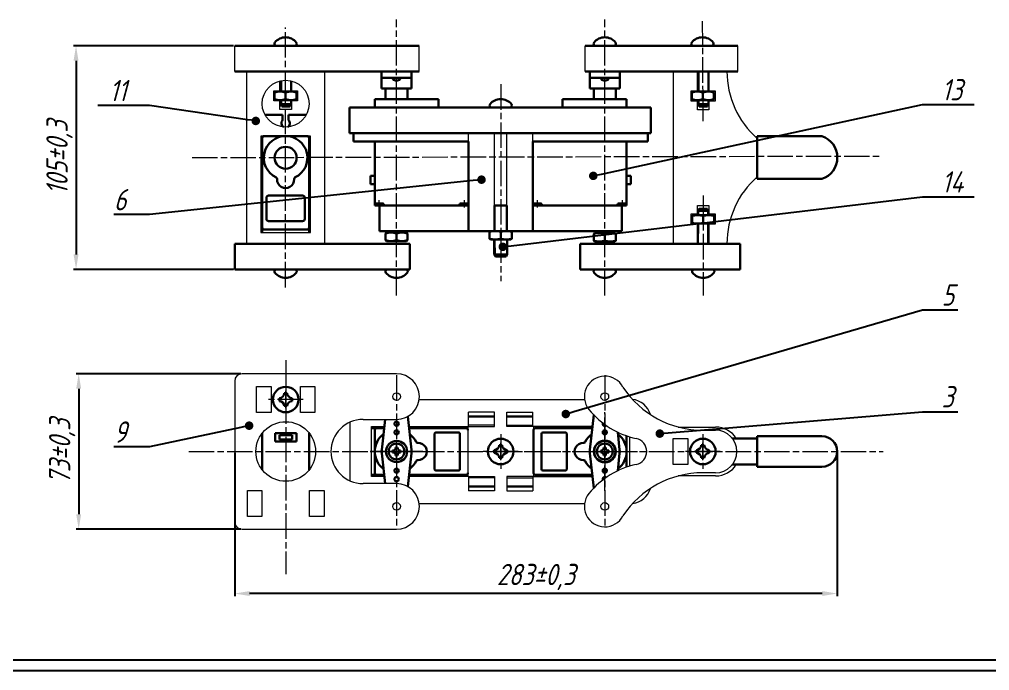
# Model space of a CAD drawing. Header units: millimetres. Extents: x -385 to 841, y 0 to 594.
# Drawn here: x 118.1 to 573.4, y 0 to 305.9 of the extents above; entities that cross this region are included whole.
import ezdxf
from ezdxf import colors
from ezdxf.entities.mleader import LeaderData, LeaderLine
from ezdxf.math import Vec2, Vec3

# ---------------------------------------------------------------- set-up
doc = ezdxf.new("R2010")
doc.units = ezdxf.units.MM
doc.linetypes.add('AM_ISO08W050', pattern=[18, 12, -1.5, 3, -1.5])
for name, color, linetype, lineweight in [('0.3', 130, 'Continuous', 15), ('0.6', 255, 'Continuous', 30), ('Осевые', 10, 'AM_ISO08W050', 15)]:
    doc.layers.add(name, color=color, linetype=linetype, lineweight=lineweight)
doc.styles.get("Standard").update_dxf_attribs({"font": 'GOST_A.TTF', "oblique": 15, "height": 10})
doc.dimstyles.new('ISO-25', dxfattribs={"dimtxt": 10, "dimasz": 7, "dimexe": 1.25, "dimexo": 0.625, "dimgap": 2, "dimtad": 1, "dimtxsty": 'Standard', "dimcen": 2.5, "dimadec": 0, "dimazin": 0, "dimtfac": 1, "dimtmove": 0, "dimatfit": 3, "dimfxl": 1, "dimarcsym": 0})

# ---------------------------------------------------------------- blocks, each defined once
blk = doc.blocks.new('_Dot')
at = {"color": 0, "linetype": 'ByBlock', "lineweight": -2}
blk.add_line((-0.5, 0), (-1, 0), dxfattribs=at)
at = {"color": 0, "linetype": 'ByBlock', "const_width": 0.5}
blk.add_lwpolyline([(-0.25, 0, 1), (0.25, 0, 1)], format="xyb", close=True, dxfattribs=at)
blk = doc.blocks.new('*D25')
at = {"layer": '0.3', "color": 0, "lineweight": -2, "transparency": 16777216}
for p, q in [((219.13, 102.31), (219.13, 34.96)), ((501.91, 102.31), (501.91, 34.96)), ((494.91, 36.21), (226.13, 36.21))]:
    blk.add_line(p, q, dxfattribs=at)
at = {"layer": '0.3', "color": 0, "transparency": 16777216}
for points in [[(226.13, 37.38), (226.13, 35.05), (219.13, 36.21)], [(494.91, 37.38), (494.91, 35.05), (501.91, 36.21)]]:
    blk.add_solid(points, dxfattribs=at)
at = {"layer": 'Defpoints', "color": 0, "transparency": 16777216}
for p in [(219.13, 102.94), (501.91, 102.94), (219.13, 36.21)]:
    blk.add_point(p, dxfattribs=at)
at = {"layer": '0.3', "color": 0, "transparency": 16777216, "insert": (360.52, 43.98), "char_height": 10, "attachment_point": 5}
blk.add_mtext('283%%P0,3', dxfattribs=at)
blk = doc.blocks.new('*D26')
at = {"layer": '0.3', "color": 0, "lineweight": -2, "transparency": 16777216}
for p, q in [((221.94, 139.44), (144.67, 139.44)), ((145.92, 132.44), (145.92, 73.44)), ((221.94, 66.44), (144.67, 66.44))]:
    blk.add_line(p, q, dxfattribs=at)
at = {"layer": '0.3', "color": 0, "transparency": 16777216}
for points in [[(144.75, 132.44), (147.09, 132.44), (145.92, 139.44)], [(144.75, 73.44), (147.09, 73.44), (145.92, 66.44)]]:
    blk.add_solid(points, dxfattribs=at)
at = {"layer": 'Defpoints', "color": 0, "transparency": 16777216}
for p in [(222.57, 139.44), (145.92, 66.44), (222.57, 66.44)]:
    blk.add_point(p, dxfattribs=at)
at = {"layer": '0.3', "color": 0, "transparency": 16777216, "insert": (138.16, 102.94), "char_height": 10, "attachment_point": 5, "rotation": 90}
blk.add_mtext('73%%P0,3', dxfattribs=at)
blk = doc.blocks.new('*D27')
at = {"layer": '0.3', "color": 0, "lineweight": -2, "transparency": 16777216}
for p, q in [((218.5, 293.51), (143.42, 293.51)), ((144.67, 286.51), (144.67, 195.51)), ((218.5, 188.51), (143.42, 188.51))]:
    blk.add_line(p, q, dxfattribs=at)
at = {"layer": '0.3', "color": 0, "transparency": 16777216}
for points in [[(143.5, 286.51), (145.84, 286.51), (144.67, 293.51)], [(143.5, 195.51), (145.84, 195.51), (144.67, 188.51)]]:
    blk.add_solid(points, dxfattribs=at)
at = {"layer": 'Defpoints', "color": 0, "transparency": 16777216}
for p in [(219.12, 293.51), (144.67, 188.51), (219.12, 188.51)]:
    blk.add_point(p, dxfattribs=at)
at = {"layer": '0.3', "color": 0, "transparency": 16777216, "insert": (136.91, 241.01), "char_height": 10, "attachment_point": 5, "rotation": 90}
blk.add_mtext('105%%P0,3', dxfattribs=at)

msp = doc.modelspace()

# ---------------------------------------------------------------- linework, layer by layer
at = {"color": 7, "linetype": 'Continuous', "lineweight": 15}
for p, q in [((328.851, 206.512), (328.851, 252.512)), ((341.051, 206.512), (341.051, 252.512)), ((346.851, 206.512), (346.851, 252.512)), ((359.051, 206.512), (359.051, 252.512))]:
    msp.add_line(p, q, dxfattribs=at)
for p, q in [((19.999, 5), (835.999, 5)), ((-0.001, 0), (840.999, 0))]:
    msp.add_line(p, q)
at = {"layer": '0.3'}
for p, q in [((436.904, 281.512), (436.909, 272.03)), ((441.15, 281.512), (441.15, 272.03)), ((241.08, 277.157), (241.083, 272.03)), ((245.325, 277.089), (245.325, 272.03)), ((241.085, 268.03), (241.087, 265.381)), ((245.325, 268.03), (245.325, 265.347)), ((436.911, 268.03), (436.912, 265.381)), ((441.15, 268.03), (441.15, 265.347)), ((436.89, 213.994), (436.891, 216.644)), ((441.129, 213.994), (441.129, 216.677)), ((436.882, 200.512), (436.888, 209.994)), ((441.129, 200.512), (441.129, 209.994)), ((341.289, 202.512), (341.314, 194.83)), ((346.631, 202.512), (346.631, 194.83))]:
    msp.add_line(p, q, dxfattribs=at)
at = {"layer": '0.6'}
for p, q in [((305.781, 293.512), (219.121, 293.512)), ((238.788, 293.512), (247.274, 293.512)), ((383.62, 293.512), (455.22, 293.512)), ((388.578, 293.512), (397.063, 293.512)), ((434.413, 293.512), (442.898, 293.512)), ((305.781, 281.512), (219.121, 281.512)), ((288.081, 273.512), (288.081, 281.512)), ((302.081, 278.512), (288.081, 278.512)), ((296.567, 278.512), (293.595, 278.512)), ((302.081, 281.512), (302.081, 273.512)), ((302.081, 281.512), (302.081, 278.512)), ((383.62, 281.512), (455.22, 281.512)), ((385.821, 273.512), (385.821, 281.512)), ((385.821, 281.512), (399.821, 281.512)), ((399.821, 278.512), (385.821, 278.512)), ((394.307, 278.512), (391.335, 278.512)), ((399.821, 281.512), (399.821, 273.512)), ((399.821, 281.512), (399.821, 278.512)), ((436.588, 281.512), (436.588, 272.03)), ((441.492, 281.512), (441.492, 272.03)), ((240.762, 277.095), (240.762, 272.03)), ((245.666, 277.011), (245.666, 272.03)), ((302.081, 273.512), (288.081, 273.512)), ((289.917, 273.512), (289.917, 268.512)), ((300.245, 273.512), (300.245, 268.512)), ((399.821, 273.512), (385.821, 273.512)), ((387.657, 273.512), (387.657, 268.512)), ((397.985, 273.512), (397.985, 268.512)), ((237.847, 271.644), (238.273, 272.044)), ((237.847, 271.644), (237.847, 270.044)), ((237.847, 268.444), (237.847, 270.044)), ((243.031, 272.044), (238.273, 272.044)), ((243.031, 272.044), (247.789, 272.044)), ((243.031, 268.444), (243.031, 271.644)), ((248.215, 271.644), (247.789, 272.044)), ((248.215, 271.644), (248.215, 270.044)), ((248.215, 268.444), (248.215, 270.044)), ((433.704, 271.63), (434.131, 272.03)), ((433.704, 271.63), (433.704, 270.03)), ((433.704, 268.43), (433.704, 270.03)), ((438.888, 272.03), (434.131, 272.03)), ((438.888, 272.03), (443.646, 272.03)), ((438.888, 268.43), (438.888, 271.63)), ((444.072, 271.63), (443.646, 272.03)), ((444.072, 271.63), (444.072, 270.03)), ((444.072, 268.43), (444.072, 270.03)), ((237.847, 268.444), (238.273, 268.044)), ((243.031, 268.044), (238.273, 268.044)), ((240.762, 268.03), (240.762, 266.03)), ((243.031, 266.03), (240.762, 266.03)), ((241.262, 265.03), (240.762, 266.03)), ((243.031, 265.03), (241.262, 265.03)), ((243.031, 268.044), (247.789, 268.044)), ((243.031, 266.03), (245.666, 266.03)), ((243.031, 265.03), (245.166, 265.03)), ((245.166, 265.03), (245.666, 266.03)), ((245.666, 268.03), (245.666, 266.03)), ((245.666, 268.03), (245.666, 266.03)), ((248.215, 268.444), (247.789, 268.044)), ((273.012, 264.512), (414.39, 264.512)), ((273.012, 252.512), (273.012, 264.512)), ((284.851, 264.512), (284.851, 268.512)), ((314.851, 268.512), (284.851, 268.512)), ((314.851, 268.512), (314.851, 264.512)), ((339.73, 264.512), (348.215, 264.512)), ((340.972, 264.512), (346.972, 264.512)), ((403.051, 268.512), (373.051, 268.512)), ((373.051, 268.512), (373.051, 264.512)), ((403.051, 264.512), (403.051, 268.512)), ((414.39, 252.512), (414.39, 264.512)), ((433.704, 268.43), (434.131, 268.03)), ((438.888, 268.03), (434.131, 268.03)), ((436.588, 268.03), (436.588, 266.03)), ((438.857, 266.03), (436.588, 266.03)), ((437.088, 265.03), (436.588, 266.03)), ((438.857, 265.03), (437.088, 265.03)), ((438.857, 266.03), (441.492, 266.03)), ((438.857, 265.03), (440.992, 265.03)), ((438.888, 268.03), (443.646, 268.03)), ((440.992, 265.03), (441.492, 266.03)), ((441.492, 268.03), (441.492, 266.03)), ((441.492, 268.03), (441.492, 266.03)), ((444.072, 268.43), (443.646, 268.03)), ((233.327, 261.15), (241.631, 261.15)), ((241.631, 261.15), (241.631, 258.578)), ((244.431, 261.15), (252.734, 261.15)), ((244.431, 261.15), (244.431, 258.578)), ((232.031, 251.15), (232.031, 250.15)), ((233.031, 251.15), (253.031, 251.15)), ((254.031, 251.15), (254.031, 250.15)), ((273.012, 252.512), (414.39, 252.512)), ((284.851, 252.512), (274.851, 252.512)), ((274.851, 252.512), (274.851, 248.512)), ((284.851, 252.512), (328.851, 252.512)), ((403.051, 252.512), (359.051, 252.512)), ((403.051, 252.512), (413.051, 252.512)), ((413.051, 252.512), (413.051, 248.512)), ((464.363, 251.012), (464.363, 241.012)), ((464.363, 251.012), (494.734, 251.012)), ((232.031, 208.15), (232.031, 250.15)), ((254.031, 250.15), (254.031, 208.15)), ((274.851, 248.512), (328.851, 248.512)), ((284.851, 218.512), (284.851, 248.512)), ((328.851, 248.512), (328.851, 218.512)), ((359.051, 248.512), (359.051, 218.512)), ((413.051, 248.512), (359.051, 248.512)), ((403.051, 218.512), (403.051, 248.512)), ((464.363, 231.012), (464.363, 241.012)), ((284.851, 232.512), (282.851, 232.512)), ((282.851, 232.512), (282.851, 228.512)), ((403.051, 232.512), (405.051, 232.512)), ((405.051, 232.512), (405.051, 228.512)), ((282.851, 228.512), (284.851, 228.512)), ((405.051, 228.512), (403.051, 228.512)), ((464.363, 231.012), (494.734, 231.012)), ((243.031, 223.15), (235.031, 223.15)), ((243.031, 223.15), (251.031, 223.15)), ((234.031, 212.15), (234.031, 222.15)), ((252.031, 212.15), (252.031, 222.15)), ((288.207, 219.512), (284.851, 219.512)), ((325.494, 219.512), (328.851, 219.512)), ((362.407, 219.512), (359.051, 219.512)), ((399.694, 219.512), (403.051, 219.512)), ((328.851, 218.512), (284.851, 218.512)), ((287.037, 206.512), (287.037, 218.512)), ((287.037, 218.512), (328.851, 218.512)), ((328.851, 206.512), (328.851, 218.512)), ((341.051, 206.512), (341.051, 218.512)), ((341.051, 218.512), (346.851, 218.512)), ((346.851, 206.512), (346.851, 218.512)), ((359.051, 206.512), (359.051, 218.512)), ((359.051, 218.512), (400.865, 218.512)), ((359.051, 218.512), (403.051, 218.512)), ((400.865, 206.512), (400.865, 218.512)), ((437.066, 216.994), (436.566, 215.994)), ((438.835, 215.994), (436.566, 215.994)), ((436.566, 213.994), (436.566, 215.994)), ((438.835, 216.994), (437.066, 216.994)), ((438.835, 216.994), (440.971, 216.994)), ((438.835, 215.994), (441.471, 215.994)), ((440.971, 216.995), (441.471, 215.995)), ((441.471, 213.995), (441.471, 215.994)), ((441.471, 213.995), (441.471, 215.994)), ((243.031, 211.15), (235.031, 211.15)), ((243.031, 211.15), (251.031, 211.15)), ((433.837, 213.579), (434.263, 213.979)), ((433.837, 213.579), (433.837, 211.979)), ((433.837, 210.379), (433.837, 211.979)), ((433.837, 210.379), (434.263, 209.979)), ((439.021, 213.979), (434.263, 213.979)), ((439.021, 209.979), (434.263, 209.979)), ((436.566, 200.512), (436.566, 209.994)), ((439.021, 213.979), (443.779, 213.979)), ((439.021, 210.379), (439.021, 213.579)), ((439.021, 209.979), (443.779, 209.979)), ((441.471, 200.512), (441.471, 209.994)), ((444.205, 213.579), (443.779, 213.979)), ((444.205, 210.379), (443.779, 209.979)), ((444.205, 213.579), (444.205, 211.979)), ((444.205, 210.379), (444.205, 211.979)), ((232.031, 205.812), (232.031, 208.15)), ((253.031, 207.15), (233.031, 207.15)), ((254.031, 205.812), (254.031, 208.15)), ((287.037, 206.512), (359.051, 206.512)), ((289.897, 205.39), (290.323, 205.79)), ((289.897, 205.39), (289.897, 203.79)), ((295.081, 205.79), (290.323, 205.79)), ((295.081, 205.79), (299.839, 205.79)), ((295.081, 202.19), (295.081, 205.39)), ((300.265, 205.39), (299.839, 205.79)), ((300.265, 205.39), (300.265, 203.79)), ((338.788, 206.112), (339.215, 206.512)), ((338.788, 206.112), (338.788, 204.512)), ((343.972, 206.512), (339.215, 206.512)), ((343.972, 206.512), (348.73, 206.512)), ((343.972, 202.912), (343.972, 206.112)), ((349.157, 206.112), (348.73, 206.512)), ((349.157, 206.112), (349.157, 204.512)), ((359.051, 206.512), (400.865, 206.512)), ((387.637, 205.176), (388.063, 205.576)), ((387.637, 205.176), (387.637, 203.576)), ((392.821, 205.576), (388.063, 205.576)), ((392.821, 205.576), (397.579, 205.576)), ((392.821, 201.976), (392.821, 205.176)), ((398.005, 205.176), (397.579, 205.576)), ((398.005, 205.176), (398.005, 203.576)), ((301.312, 200.512), (219.121, 200.512)), ((219.121, 188.512), (219.121, 200.512)), ((289.897, 202.19), (289.897, 203.79)), ((289.897, 202.19), (290.323, 201.79)), ((295.081, 201.79), (290.323, 201.79)), ((295.081, 201.79), (299.839, 201.79)), ((300.265, 202.19), (299.839, 201.79)), ((300.265, 202.19), (300.265, 203.79)), ((301.312, 188.512), (301.312, 200.512)), ((338.788, 202.912), (338.788, 204.512)), ((338.788, 202.912), (339.215, 202.512)), ((343.972, 202.512), (339.215, 202.512)), ((340.972, 202.512), (340.972, 195.512)), ((343.972, 202.512), (348.73, 202.512)), ((346.972, 202.512), (346.972, 195.512)), ((346.972, 202.512), (346.972, 195.512)), ((349.157, 202.912), (348.73, 202.512)), ((349.157, 202.912), (349.157, 204.512)), ((381.321, 200.512), (456.321, 200.512)), ((381.321, 188.512), (381.321, 200.512)), ((387.637, 201.976), (387.637, 203.576)), ((387.637, 201.976), (388.063, 201.576)), ((392.821, 201.576), (388.063, 201.576)), ((392.821, 201.576), (397.579, 201.576)), ((398.005, 201.976), (397.579, 201.576)), ((398.005, 201.976), (398.005, 203.576)), ((456.321, 188.512), (456.321, 200.512)), ((343.972, 195.512), (340.972, 195.512)), ((341.472, 194.512), (340.972, 195.512)), ((343.972, 194.512), (341.472, 194.512)), ((343.972, 195.512), (346.972, 195.512)), ((343.972, 194.512), (346.472, 194.512)), ((346.472, 194.512), (346.972, 195.512)), ((301.312, 188.512), (219.121, 188.512)), ((247.274, 188.512), (238.788, 188.512)), ((245.601, 188.512), (239.658, 188.512)), ((299.323, 188.512), (290.838, 188.512)), ((298.052, 188.512), (292.109, 188.512)), ((381.321, 188.512), (456.321, 188.512)), ((397.063, 188.512), (388.578, 188.512)), ((395.792, 188.512), (389.849, 188.512)), ((443.263, 188.512), (434.778, 188.512)), ((441.992, 188.512), (436.049, 188.512)), ((240.092, 128.039), (240.092, 127.339)), ((243.092, 130.339), (242.392, 130.339)), ((243.092, 130.339), (243.792, 130.339)), ((246.092, 128.039), (246.092, 127.339)), ((392.831, 130.939), (392.831, 130.939)), ((240.092, 126.639), (240.092, 127.339)), ((243.092, 124.339), (242.392, 124.339)), ((243.092, 124.339), (243.792, 124.339)), ((246.092, 126.639), (246.092, 127.339)), ((300.356, 119.424), (302.051, 103.689)), ((328.862, 119.339), (341.062, 119.339)), ((346.862, 119.339), (359.062, 119.339)), ((387.645, 120.144), (385.872, 103.689)), ((289.236, 113.939), (283.273, 113.939)), ((289.678, 118.039), (288.132, 103.689)), ((327.862, 113.939), (300.947, 113.939)), ((360.061, 113.939), (386.976, 113.939)), ((232.092, 94.279), (232.092, 111.599)), ((248.092, 111.615), (238.092, 111.615)), ((238.092, 111.615), (238.092, 107.615)), ((240.092, 108.615), (240.092, 110.615)), ((240.092, 110.615), (246.092, 110.615)), ((243.092, 110.615), (246.092, 110.615)), ((246.092, 110.615), (246.092, 108.615)), ((248.092, 107.615), (248.092, 111.615)), ((254.092, 111.599), (254.092, 94.279)), ((284.862, 112.939), (284.862, 102.939)), ((312.862, 102.939), (312.862, 110.939)), ((323.862, 111.939), (313.862, 111.939)), ((324.862, 102.939), (324.862, 110.939)), ((359.312, 92.939), (359.312, 112.939)), ((363.061, 102.939), (363.061, 110.939)), ((364.061, 111.939), (374.061, 111.939)), ((375.061, 102.939), (375.061, 110.939)), ((398.893, 112.023), (399.791, 103.689)), ((403.061, 110.292), (403.061, 95.586)), ((464.374, 110.104), (464.374, 102.939)), ((464.374, 110.104), (494.745, 110.104)), ((238.092, 107.615), (248.092, 107.615)), ((246.092, 108.615), (240.092, 108.615)), ((243.092, 107.615), (248.092, 107.615)), ((295.092, 104.786), (294.661, 104.786)), ((295.092, 104.786), (295.522, 104.786)), ((343.962, 105.939), (343.262, 105.939)), ((343.962, 105.939), (344.662, 105.939)), ((392.831, 104.786), (392.4, 104.786)), ((392.831, 104.786), (393.262, 104.786)), ((438.831, 105.939), (438.131, 105.939)), ((438.831, 105.939), (439.531, 105.939)), ((452.705, 109.104), (464.374, 109.104)), ((284.862, 92.939), (284.862, 102.939)), ((289.678, 87.839), (288.132, 102.189)), ((293.245, 103.37), (293.245, 102.939)), ((293.245, 102.508), (293.245, 102.939)), ((295.092, 101.092), (294.661, 101.092)), ((295.092, 101.092), (295.522, 101.092)), ((296.938, 103.37), (296.938, 102.939)), ((296.938, 102.508), (296.938, 102.939)), ((300.356, 86.455), (302.051, 102.189)), ((312.862, 102.939), (312.862, 94.939)), ((324.862, 102.939), (324.862, 94.939)), ((340.962, 103.639), (340.962, 102.939)), ((340.962, 102.239), (340.962, 102.939)), ((346.962, 103.639), (346.962, 102.939)), ((346.962, 102.239), (346.962, 102.939)), ((363.061, 102.939), (363.061, 94.939)), ((375.061, 102.939), (375.061, 94.939)), ((387.645, 85.734), (385.872, 102.189)), ((390.985, 103.37), (390.985, 102.939)), ((390.985, 102.508), (390.985, 102.939)), ((392.831, 101.092), (392.4, 101.092)), ((392.831, 101.092), (393.262, 101.092)), ((394.678, 103.37), (394.678, 102.939)), ((394.678, 102.508), (394.678, 102.939)), ((398.893, 93.855), (399.791, 102.189)), ((435.831, 103.639), (435.831, 102.939)), ((435.831, 102.239), (435.831, 102.939)), ((441.831, 103.639), (441.831, 102.939)), ((441.831, 102.239), (441.831, 102.939)), ((464.374, 95.774), (464.374, 102.939)), ((343.962, 99.939), (343.262, 99.939)), ((343.962, 99.939), (344.662, 99.939)), ((438.831, 99.939), (438.131, 99.939)), ((438.831, 99.939), (439.531, 99.939)), ((452.705, 96.774), (464.374, 96.774)), ((464.374, 95.774), (494.745, 95.774)), ((289.236, 91.939), (283.273, 91.939)), ((289.236, 91.939), (285.862, 91.939)), ((300.947, 91.939), (327.862, 91.939)), ((323.862, 93.939), (313.862, 93.939)), ((386.976, 91.939), (360.061, 91.939)), ((364.061, 93.939), (374.061, 93.939)), ((328.862, 86.539), (341.062, 86.539)), ((346.862, 86.539), (359.062, 86.539)), ((295.092, 74.939), (295.092, 74.939)), ((392.831, 74.939), (392.831, 74.939))]:
    msp.add_line(p, q, dxfattribs=at)
at = {"layer": '0.6', "color": 7, "linetype": 'Continuous', "lineweight": 15}
for p, q in [((219.121, 281.512), (219.121, 293.512)), ((305.781, 281.512), (305.781, 293.512)), ((383.62, 281.512), (383.62, 293.512)), ((432.121, 293.512), (424.921, 293.512)), ((455.22, 281.512), (455.22, 293.512)), ((224.673, 281.512), (224.673, 200.512)), ((254.189, 281.512), (231.873, 281.512)), ((261.389, 200.512), (261.389, 281.512)), ((424.921, 281.512), (424.921, 200.512)), ((436.321, 281.512), (432.121, 281.512)), ((436.321, 272.312), (436.321, 281.512)), ((450.144, 281.512), (441.721, 281.512)), ((441.721, 281.512), (441.721, 272.312)), ((240.331, 272.413), (240.331, 276.995)), ((245.731, 276.995), (245.731, 272.413)), ((237.451, 267.613), (237.451, 272.413)), ((237.451, 272.413), (240.331, 272.413)), ((245.731, 272.413), (248.611, 272.413)), ((248.611, 272.413), (248.611, 267.613)), ((433.441, 267.512), (433.441, 272.312)), ((433.441, 272.312), (436.321, 272.312)), ((441.721, 272.312), (444.601, 272.312)), ((444.601, 272.312), (444.601, 267.512)), ((240.331, 267.613), (237.451, 267.613)), ((240.331, 263.613), (240.331, 267.613)), ((248.611, 267.613), (245.731, 267.613)), ((245.731, 267.613), (245.731, 263.613)), ((436.321, 267.512), (433.441, 267.512)), ((436.321, 263.512), (436.321, 267.512)), ((444.601, 267.512), (441.721, 267.512)), ((441.721, 267.512), (441.721, 263.512)), ((245.731, 263.613), (240.331, 263.613)), ((441.721, 263.512), (436.321, 263.512)), ((254.731, 251.15), (231.331, 251.15)), ((231.331, 251.15), (231.331, 205.812)), ((254.731, 205.812), (254.731, 251.15)), ((433.441, 209.712), (433.441, 214.512)), ((433.441, 214.512), (436.321, 214.512)), ((436.321, 214.512), (436.321, 218.512)), ((436.321, 218.512), (441.721, 218.512)), ((441.721, 218.512), (441.721, 214.512)), ((441.721, 214.512), (444.601, 214.512)), ((444.601, 214.512), (444.601, 209.712)), ((436.321, 209.712), (433.441, 209.712)), ((436.321, 200.512), (436.321, 209.712)), ((444.601, 209.712), (441.721, 209.712)), ((441.721, 209.712), (441.721, 200.512)), ((231.331, 205.812), (254.731, 205.812)), ((236.673, 200.512), (249.389, 200.512)), ((432.121, 200.512), (436.321, 200.512)), ((441.721, 200.512), (450.144, 200.512)), ((424.921, 188.512), (432.121, 188.512)), ((295.092, 139.439), (222.566, 139.439)), ((219.132, 136.004), (219.132, 69.874)), ((229.392, 133.439), (236.192, 133.439)), ((229.392, 121.239), (229.392, 133.439)), ((236.192, 133.439), (236.192, 121.239)), ((249.992, 121.239), (249.992, 133.439)), ((249.992, 133.439), (256.792, 133.439)), ((256.792, 133.439), (256.792, 121.239)), ((305.712, 127.439), (383.32, 127.439)), ((236.192, 121.239), (229.392, 121.239)), ((256.792, 121.239), (249.992, 121.239)), ((328.812, 114.639), (328.812, 121.439)), ((341.012, 121.439), (328.812, 121.439)), ((341.012, 121.439), (328.812, 121.439)), ((341.012, 114.639), (341.012, 121.439)), ((346.912, 114.639), (346.912, 121.439)), ((346.912, 121.439), (359.112, 121.439)), ((346.912, 121.439), (359.062, 121.439)), ((359.112, 114.639), (359.112, 121.439)), ((273.273, 89.134), (273.273, 116.744)), ((279.392, 118.039), (295.092, 118.039)), ((283.273, 91.239), (283.273, 114.639)), ((283.273, 114.639), (289.312, 114.639)), ((300.871, 114.639), (328.612, 114.639)), ((328.612, 114.639), (328.612, 91.239)), ((328.812, 114.639), (341.012, 114.639)), ((341.062, 115.339), (328.862, 115.339)), ((346.862, 115.339), (359.062, 115.339)), ((359.112, 114.639), (346.912, 114.639)), ((359.312, 114.639), (359.312, 91.239)), ((387.052, 114.639), (359.312, 114.639)), ((427.329, 114.439), (444.832, 114.439)), ((404.651, 96.105), (404.651, 109.773)), ((438.831, 112.939), (444.831, 112.939)), ((424.932, 109.104), (431.732, 109.104)), ((424.932, 96.774), (424.932, 109.104)), ((431.732, 109.104), (431.732, 96.774)), ((431.732, 96.774), (424.932, 96.774)), ((289.312, 91.239), (283.273, 91.239)), ((328.612, 91.239), (300.871, 91.239)), ((328.812, 91.239), (328.812, 84.439)), ((328.812, 91.239), (341.012, 91.239)), ((341.012, 91.239), (341.012, 84.439)), ((359.112, 91.239), (346.912, 91.239)), ((346.912, 91.239), (346.912, 84.439)), ((359.112, 91.239), (359.112, 84.439)), ((359.312, 91.239), (387.052, 91.239)), ((444.832, 91.439), (427.329, 91.439)), ((444.831, 92.939), (438.831, 92.939)), ((295.092, 87.839), (279.392, 87.839)), ((341.062, 90.539), (328.862, 90.539)), ((346.862, 90.539), (359.062, 90.539)), ((225.132, 84.639), (231.932, 84.639)), ((225.132, 72.439), (225.132, 84.639)), ((231.932, 84.639), (231.932, 72.439)), ((254.252, 84.639), (261.052, 84.639)), ((254.252, 72.439), (254.252, 84.639)), ((261.052, 84.639), (261.052, 72.439)), ((341.012, 84.439), (328.812, 84.439)), ((341.012, 84.439), (328.812, 84.439)), ((346.912, 84.439), (359.112, 84.439)), ((346.912, 84.439), (359.112, 84.439)), ((305.712, 78.439), (383.32, 78.439)), ((231.932, 72.439), (225.132, 72.439)), ((261.052, 72.439), (254.252, 72.439)), ((222.566, 66.439), (295.092, 66.439))]:
    msp.add_line(p, q, dxfattribs=at)
for centre, radius in [((243.031, 266.331), 11), ((295.092, 128.739), 1.8), ((392.831, 128.739), 1.8), ((243.092, 102.939), 14), ((295.092, 77.139), 1.8), ((392.831, 77.139), 1.8)]:
    msp.add_circle(centre, radius, dxfattribs=at)
at = {"layer": '0.6'}
for centre, radius in [((243.031, 240.92), 5.164), ((243.092, 127.339), 6), ((295.092, 115.939), 1), ((295.092, 111.939), 1), ((392.831, 111.939), 1), ((295.092, 102.939), 5), ((295.092, 102.939), 3.693), ((343.962, 102.939), 6), ((392.831, 102.939), 5.164), ((392.831, 102.939), 5), ((392.831, 102.939), 3.693), ((438.831, 102.939), 6), ((295.092, 93.939), 1), ((392.831, 93.939), 1), ((295.092, 89.939), 1)]:
    msp.add_circle(centre, radius, dxfattribs=at)
for centre, radius, start, end in [((243.031, 291.012), 6.5, 39.5212, 140.4788), ((392.821, 291.012), 6.5, 39.5212, 140.4788), ((438.655, 291.012), 6.5, 39.5212, 140.4788), ((238.788, 294.512), 1, 140.4788, 270), ((247.274, 294.512), 1, 270, 39.5212), ((388.578, 294.512), 1, 140.4788, 270), ((397.063, 294.512), 1, 270, 39.5212), ((434.413, 294.512), 1, 140.4788, 270), ((442.898, 294.512), 1, 270, 39.5212), ((293.595, 278.162), 0.35, 90, 219.5212), ((295.081, 279.388), 2.276, 219.5212, 320.4788), ((296.567, 278.162), 0.35, 320.4788, 90), ((391.335, 278.162), 0.35, 90, 219.5212), ((392.821, 279.388), 2.276, 219.5212, 320.4788), ((394.307, 278.162), 0.35, 320.4788, 90), ((240.439, 263.456), 8.588, 72.43358, 107.56642), ((245.623, 263.456), 8.588, 72.43358, 107.56642), ((436.296, 263.442), 8.588, 72.43358, 107.56642), ((441.48, 263.442), 8.588, 72.43358, 107.56642), ((240.439, 276.632), 8.588, 252.43358, 287.56642), ((245.623, 276.632), 8.588, 252.43358, 287.56642), ((339.73, 265.512), 1, 140.4788, 270), ((343.972, 262.012), 6.5, 39.5212, 140.4788), ((348.215, 265.512), 1, 270, 39.5212), ((436.296, 276.618), 8.588, 252.43358, 287.56642), ((441.48, 276.618), 8.588, 252.43358, 287.56642), ((243.031, 257.15), 2, 134.427, 242.9585), ((243.031, 257.15), 2, 297.0415, 45.573), ((233.031, 250.15), 1, 90, 180), ((243.031, 240.92), 10.23, 296.42138, 243.57862), ((253.031, 250.15), 1, 0, 90), ((491.855, 241.382), 10.051, 357.89, 73.35319), ((491.855, 240.642), 10.051, 286.64681, 2.11), ((238.034, 230.863), 1, 358.01693, 63.57862), ((243.031, 230.69), 4, 178.01693, 1.98307), ((248.028, 230.863), 1, 116.42138, 181.98307), ((235.031, 222.15), 1, 90, 180), ((251.031, 222.15), 1, 0, 90), ((286.851, 219.512), 1, 180, 360), ((288.207, 218.512), 1, 0, 90), ((325.494, 218.512), 1, 90, 180), ((326.851, 219.512), 1, 180, 360), ((361.051, 219.512), 1, 180, 360), ((362.407, 218.512), 1, 0, 90), ((399.694, 218.512), 1, 90, 180), ((401.051, 219.512), 1, 180, 360), ((235.031, 212.15), 1, 180, 270), ((251.031, 212.15), 1, 270, 0), ((436.429, 205.391), 8.588, 72.43358, 107.56642), ((436.429, 218.567), 8.588, 252.43358, 287.56642), ((441.613, 205.391), 8.588, 72.43358, 107.56642), ((441.613, 218.567), 8.588, 252.43358, 287.56642), ((233.031, 208.15), 1, 180, 270), ((253.031, 208.15), 1, 270, 0), ((292.489, 197.203), 8.588, 72.43358, 107.56642), ((297.673, 197.203), 8.588, 72.43358, 107.56642), ((341.38, 197.924), 8.588, 72.43358, 107.56642), ((346.564, 197.924), 8.588, 72.43358, 107.56642), ((390.229, 196.988), 8.588, 72.43358, 107.56642), ((395.413, 196.988), 8.588, 72.43358, 107.56642), ((292.489, 210.378), 8.588, 252.43358, 287.56642), ((297.673, 210.378), 8.588, 252.43358, 287.56642), ((341.38, 211.1), 8.588, 252.43358, 287.56642), ((346.564, 211.1), 8.588, 252.43358, 287.56642), ((390.229, 210.164), 8.588, 252.43358, 287.56642), ((395.413, 210.164), 8.588, 252.43358, 287.56642), ((238.788, 187.512), 1, 90, 219.5212), ((243.031, 191.012), 6.5, 219.5212, 320.4788), ((247.274, 187.512), 1, 320.4788, 90), ((290.838, 187.512), 1, 90, 219.5212), ((295.081, 191.012), 6.5, 219.5212, 320.4788), ((299.323, 187.512), 1, 320.4788, 90), ((388.578, 187.512), 1, 90, 219.5212), ((392.821, 191.012), 6.5, 219.5212, 320.4788), ((397.063, 187.512), 1, 320.4788, 90), ((434.778, 187.512), 1, 90, 219.5212), ((439.021, 191.012), 6.5, 219.5212, 320.4788), ((443.263, 187.512), 1, 320.4788, 90), ((240.092, 130.339), 2.3, 270, 360), ((246.092, 130.339), 2.3, 180, 270), ((240.092, 124.339), 2.3, 0, 90), ((246.092, 124.339), 2.3, 90, 180), ((285.862, 112.939), 1, 90, 180), ((327.612, 112.939), 1, 0, 90), ((360.312, 112.939), 1, 90, 180), ((392.831, 115.939), 1, 156.63393, 310.93056), ((295.092, 102.939), 10.23, 127.02695, 232.97305), ((295.092, 102.939), 10.23, 26.42138, 52.97305), ((313.862, 110.939), 1, 90, 180), ((323.862, 110.939), 1, 0, 90), ((364.061, 110.939), 1, 90, 180), ((374.061, 110.939), 1, 0, 90), ((392.831, 102.939), 10.23, 127.02695, 153.57862), ((392.831, 102.939), 10.23, 307.02695, 52.97305), ((494.745, 102.939), 7.165, 270, 90), ((293.245, 104.786), 1.416, 270, 360), ((296.938, 104.786), 1.416, 180, 270), ((305.149, 107.936), 1, 206.42138, 271.98307), ((305.322, 102.939), 4, 268.01693, 91.98307), ((340.962, 105.939), 2.3, 270, 360), ((346.962, 105.939), 2.3, 180, 270), ((382.601, 102.939), 4, 88.01693, 271.98307), ((382.774, 107.936), 1, 268.01693, 333.57862), ((390.985, 104.786), 1.416, 270, 360), ((394.678, 104.786), 1.416, 180, 270), ((435.831, 105.939), 2.3, 270, 360), ((441.831, 105.939), 2.3, 180, 270), ((295.092, 102.939), 7, 173.84935, 186.15065), ((293.245, 101.092), 1.416, 0, 90), ((296.938, 101.092), 1.416, 90, 180), ((295.092, 102.939), 7, 353.84935, 6.15065), ((340.962, 99.939), 2.3, 0, 90), ((346.962, 99.939), 2.3, 90, 180), ((392.831, 102.939), 7, 173.84935, 186.15065), ((390.985, 101.092), 1.416, 0, 90), ((394.678, 101.092), 1.416, 90, 180), ((392.831, 102.939), 7, 353.84935, 6.15065), ((435.831, 99.939), 2.3, 0, 90), ((441.831, 99.939), 2.3, 90, 180), ((295.092, 102.939), 10.23, 307.02695, 333.57862), ((305.149, 97.942), 1, 88.01693, 153.57862), ((382.774, 97.942), 1, 26.42138, 91.98307), ((392.831, 102.939), 10.23, 206.42138, 232.97305), ((285.862, 92.939), 1, 180, 270), ((313.862, 94.939), 1, 180, 270), ((323.862, 94.939), 1, 270, 0), ((327.612, 92.939), 1, 270, 0), ((360.312, 92.939), 1, 180, 270), ((364.061, 94.939), 1, 180, 270), ((374.061, 94.939), 1, 270, 0), ((392.831, 89.939), 1, 49.06944, 203.36607)]:
    msp.add_arc(centre, radius, start, end, dxfattribs=at)
at = {"layer": '0.6', "color": 7, "linetype": 'Continuous', "lineweight": 15}
for centre, radius, start, end in [((492.144, 281.512), 42, 180, 228.59038), ((492.144, 200.512), 42, 131.40962, 180), ((222.566, 136.004), 3.435, 90, 180), ((295.092, 128.739), 10.7, 270, 90), ((392.831, 128.739), 9.6, 27.18422, 219.29746), ((438.831, 157.791), 44.852, 213.36338, 270), ((404.508, 117.38), 10.143, 16.68527, 82.62856), ((416.231, 147.89), 39.837, 219.29746, 257.52752), ((279.392, 102.939), 15.1, 90, 270), ((444.832, 102.939), 11.5, 32.41766, 90), ((444.831, 102.939), 10, 270, 90), ((406.288, 102.939), 6.2, 282.47248, 77.52752), ((416.231, 57.989), 39.837, 102.47248, 140.70254), ((444.832, 102.939), 11.5, 270, 327.58234), ((438.831, 48.087), 44.852, 90, 146.63662), ((295.092, 77.139), 10.7, 270, 90), ((392.831, 77.139), 9.6, 140.70254, 332.81578), ((404.651, 88.439), 10, 277.0555, 343.47778), ((222.566, 69.874), 3.435, 180, 270)]:
    msp.add_arc(centre, radius, start, end, dxfattribs=at)
at = {"layer": 'Осевые'}
for p, q in [((295.081, 176.236), (295.081, 305.933)), ((392.821, 176.236), (392.821, 305.933)), ((439.021, 258.146), (438.69, 305.142)), ((243.031, 179.985), (243.031, 302.048)), ((343.972, 275.519), (343.972, 182.957)), ((199.121, 241.012), (521.899, 241.752)), ((439.021, 223.193), (439.021, 176.197)), ((286.851, 220.968), (286.851, 217.576)), ((326.851, 220.968), (326.851, 217.576)), ((361.051, 220.968), (361.051, 217.576)), ((401.051, 220.968), (401.051, 217.576)), ((392.821, 202.512), (392.821, 206.512)), ((243.092, 145.899), (243.092, 45.298)), ((295.092, 138.727), (295.092, 67.151)), ((392.831, 138.727), (392.831, 67.151)), ((243.092, 135.503), (243.092, 119.175)), ((243.092, 123.257), (243.092, 131.421)), ((251.255, 127.339), (234.928, 127.339)), ((392.831, 84.433), (392.831, 121.445)), ((343.962, 111.103), (343.962, 94.775)), ((438.831, 111.103), (438.831, 94.775)), ((295.092, 98.61), (295.092, 107.268)), ((343.962, 98.857), (343.962, 107.021)), ((392.831, 98.61), (392.831, 107.268)), ((438.831, 98.857), (438.831, 107.021)), ((197.548, 102.939), (523.48, 102.939)), ((282.735, 102.939), (307.448, 102.939)), ((307.448, 102.939), (282.736, 102.939)), ((290.762, 102.939), (299.421, 102.939)), ((352.125, 102.939), (335.798, 102.939)), ((342.168, 102.939), (419.955, 102.939)), ((380.475, 102.939), (405.188, 102.939)), ((388.502, 102.939), (397.16, 102.939)), ((446.995, 102.939), (430.667, 102.939))]:
    msp.add_line(p, q, dxfattribs=at)

# ---------------------------------------------------------------- dimensions: what is measured, and where the dimension line sits
at = {"layer": '0.3'}
for base, p1, p2, picture, middle in [((144.671, 188.512), (219.121, 293.512), (219.121, 188.512), '*D27', (136.909, 241.012)), ((145.921, 66.439), (222.566, 139.439), (222.566, 66.439), '*D26', (138.159, 102.939))]:
    dim = msp.add_linear_dim(base=base, p1=p1, p2=p2, angle=90, text='<>%%P0,3', dimstyle='ISO-25', dxfattribs=at)
    dim.commit()
    dim.dimension.update_dxf_attribs({"geometry": picture, "text_midpoint": middle})
dim = msp.add_linear_dim(base=(219.132, 36.215), p1=(501.91, 102.939), p2=(219.132, 102.939), text='283%%P0,3', dimstyle='ISO-25', dxfattribs=at)
dim.commit()
dim.dimension.update_dxf_attribs({"geometry": '*D25', "text_midpoint": (360.521, 43.976)})

# ---------------------------------------------------------------- leaders
ml = msp.add_multileader_mtext('Standard', dxfattribs=at)
ml.set_content('13', color=256)
ml.set_leader_properties()
ml.set_arrow_properties(name='DOT')
ml.build(insert=Vec2(0, 0))
ml.multileader.update_dxf_attribs({"text_left_attachment_type": 5, "text_right_attachment_type": 5})
ctx = ml.context
ctx.base_point, ctx.char_height, ctx.landing_gap_size, ctx.plane_origin = Vec3(549.899, 265.882), 10, 1.001, Vec3(387.416, 232.418)
ctx.left_attachment, ctx.right_attachment = 5, 5
notes = []
notes.append((ctx, [(0, (1, 1, 0), (541.899, 265.882), (1, 0), 8, [(0, [(387.416, 232.418)], 0, [])])]))
ctx.mtext.insert, ctx.mtext.flow_direction = Vec3(550.9, 277.896), 5
ml = msp.add_multileader_mtext('Standard', dxfattribs=at)
ml.set_content('11', color=256)
ml.set_leader_properties()
ml.set_arrow_properties(name='DOT')
ml.build(insert=Vec2(0, 0))
ml.multileader.update_dxf_attribs({"text_left_attachment_type": 5, "text_right_attachment_type": 5})
ctx = ml.context
ctx.base_point, ctx.char_height, ctx.landing_gap_size, ctx.plane_origin = Vec3(159.294, 265.497), 10, 1.001, Vec3(229.026, 258.228)
ctx.left_attachment, ctx.right_attachment = 5, 5
notes.append((ctx, [(0, (1, 1, 0), (179.121, 265.497), (-1, 0), 8, [(0, [(229.026, 258.228)], 0, [])])]))
ctx.mtext.insert, ctx.mtext.flow_direction = Vec3(160.295, 277.497), 5
ml = msp.add_multileader_mtext('Standard', dxfattribs=at)
ml.set_content('6', color=256)
ml.set_leader_properties()
ml.set_arrow_properties(name='DOT')
ml.build(insert=Vec2(0, 0))
ml.multileader.update_dxf_attribs({"text_left_attachment_type": 5, "text_right_attachment_type": 5})
ctx = ml.context
ctx.base_point, ctx.char_height, ctx.landing_gap_size, ctx.plane_origin = Vec3(161.428, 214.216), 10, 1.001, Vec3(334.969, 230.626)
ctx.left_attachment, ctx.right_attachment = 5, 5
notes.append((ctx, [(0, (1, 1, 0), (179.121, 214.216), (-1, 0), 8, [(0, [(334.969, 230.626)], 0, [])])]))
ctx.mtext.insert, ctx.mtext.flow_direction = Vec3(162.429, 226.23), 5
ml = msp.add_multileader_mtext('Standard', dxfattribs=at)
ml.set_content('14', color=256)
ml.set_leader_properties()
ml.set_arrow_properties(name='DOT')
ml.build(insert=Vec2(0, 0))
ml.multileader.update_dxf_attribs({"text_left_attachment_type": 5, "text_right_attachment_type": 5})
ctx = ml.context
ctx.base_point, ctx.char_height, ctx.landing_gap_size, ctx.plane_origin = Vec3(549.899, 222.561), 10, 1.001, Vec3(344.965, 199.098)
ctx.left_attachment, ctx.right_attachment = 5, 5
notes.append((ctx, [(0, (1, 1, 0), (541.899, 222.561), (1, 0), 8, [(0, [(344.965, 199.098)], 0, [])])]))
ctx.mtext.insert, ctx.mtext.flow_direction = Vec3(550.9, 234.576), 5
ml = msp.add_multileader_mtext('Standard', dxfattribs=at)
ml.set_content('5', color=256)
ml.set_leader_properties()
ml.set_arrow_properties(name='DOT')
ml.build(insert=Vec2(0, 0))
ml.multileader.update_dxf_attribs({"text_left_attachment_type": 5, "text_right_attachment_type": 5})
ctx = ml.context
ctx.base_point, ctx.char_height, ctx.landing_gap_size, ctx.plane_origin = Vec3(549.899, 169.452), 10, 1.001, Vec3(374.523, 120.534)
ctx.left_attachment, ctx.right_attachment = 5, 5
notes.append((ctx, [(0, (1, 1, 0), (541.899, 169.452), (1, 0), 8, [(0, [(374.523, 120.534)], 0, [])])]))
ctx.mtext.insert, ctx.mtext.flow_direction = Vec3(550.9, 181.467), 5
ml = msp.add_multileader_mtext('Standard', dxfattribs=at)
ml.set_content('3', color=256)
ml.set_leader_properties()
ml.set_arrow_properties(name='DOT')
ml.build(insert=Vec2(0, 0))
ml.multileader.update_dxf_attribs({"text_left_attachment_type": 5, "text_right_attachment_type": 5})
ctx = ml.context
ctx.base_point, ctx.char_height, ctx.landing_gap_size, ctx.plane_origin = Vec3(549.899, 121.644), 10, 1.001, Vec3(418.64, 111.345)
ctx.left_attachment, ctx.right_attachment = 5, 5
notes.append((ctx, [(0, (1, 1, 0), (541.899, 121.644), (1, 0), 8, [(0, [(418.64, 111.345)], 0, [])])]))
ctx.mtext.insert, ctx.mtext.flow_direction = Vec3(550.9, 133.658), 5
ml = msp.add_multileader_mtext('Standard', dxfattribs=at)
ml.set_content('9', color=256)
ml.set_leader_properties()
ml.set_arrow_properties(name='DOT')
ml.build(insert=Vec2(0, 0))
ml.multileader.update_dxf_attribs({"text_left_attachment_type": 5, "text_right_attachment_type": 5})
ctx = ml.context
ctx.base_point, ctx.char_height, ctx.landing_gap_size, ctx.plane_origin = Vec3(161.428, 105.069), 10, 1.001, Vec3(225.913, 115.08)
ctx.left_attachment, ctx.right_attachment = 5, 5
notes.append((ctx, [(0, (1, 1, 0), (179.121, 105.069), (-1, 0), 8, [(0, [(225.913, 115.08)], 0, [])])]))
ctx.mtext.insert, ctx.mtext.flow_direction = Vec3(162.429, 117.083), 5
for ctx, leaders in notes:
    for number, flags, end, landing, length, lines in leaders:
        leader = LeaderData()
        leader.index, (leader.has_last_leader_line, leader.has_dogleg_vector, leader.attachment_direction) = number, flags
        leader.last_leader_point, leader.dogleg_vector, leader.dogleg_length = Vec3(end), Vec3(landing), length
        for number, points, colour, breaks in lines:
            line = LeaderLine()
            line.index, line.vertices, line.color, line.breaks = number, Vec3.list(points), colors.encode_raw_color(colour), breaks
            leader.lines.append(line)
        ctx.leaders.append(leader)

doc.saveas('drawing.dxf')
